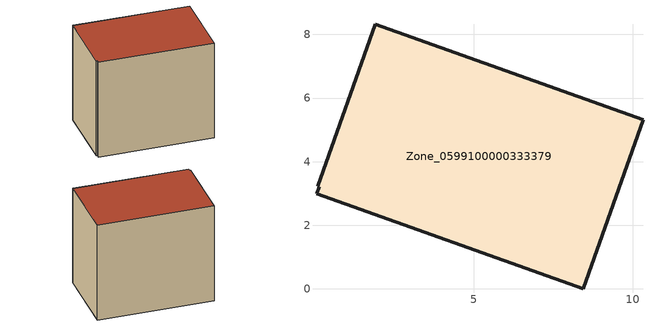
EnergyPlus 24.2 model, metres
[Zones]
Zone_0599100000333379
 floor ground (C_G): 10.32,5.31 8.44,0 0.04,2.98 0.13,3.2 0.08,3.22 1.89,8.32 z0.49
 wall outside (C_F): 10.32,5.31 1.89,8.32 0.08,3.22 0.13,3.2 0.04,2.98 8.44,0 10.32,5.31 z0.49:8.47
 roof outside (C_R): 8.44,0 10.32,5.31 1.89,8.32 0.08,3.22 0.13,3.2 0.04,2.98 z8.47
[BUILDING]
Pand.0599100000333379: North Axis=0; Terrain=City; Loads Convergence Tolerance Value=0.04; Temperature Convergence Tolerance Value=0.4; Solar Distribution=FullExterior; Maximum Number of Warmup Days=25; Minimum Number of Warmup Days=1
[Site:Location]
Rotterdam.The.Hague.AP_ZH_NLD Design_Conditions: Latitude=51.96; Longitude=4.45; Time Zone=1; Elevation=-4.5
[SITE:GROUNDTEMPERATURE:BUILDINGSURFACE]
18, 18, 18, 18, 18, 18, 18, 18, 18, 18, 18, 18
[MATERIAL] Thermal Absorptance=0.9; Solar Absorptance=0.7; Visible Absorptance=0.7
Name | Roughness | Thickness | Conductivity | Density | Specific Heat
G.TC.1975-1991 | MediumSmooth | 0.15 | 0.288461 | 540 | 1210
F.TC.1975-1991 | Rough | 0.3 | 0.230769 | 1920 | 840
R.TC.1975-1991 | MediumRough | 0.2 | 0.153846 | 1500 | 1000
[CONSTRUCTION]
C_G: G.TC.1975-1991
C_F: F.TC.1975-1991
C_R: R.TC.1975-1991
[ZONE]
Zone_0599100000333379: Type=1; Multiplier=1; Ceiling Height=Autocalculate; Volume=Autocalculate; Floor Area=autocalculate; Part of Total Floor Area=Yes
[ZONEINFILTRATION:DESIGNFLOWRATE]
Infil_Zone_0599100000333379: Zone or ZoneList or Space or SpaceList=Zone_0599100000333379; Schedule=AlwaysOn; Design Flow Rate Calculation Method=Flow/Area; Flow Rate per Floor Area=0.003; Constant Term Coefficient=1; Temperature Term Coefficient=0; Velocity Term Coefficient=0; Velocity Squared Term Coefficient=0
[HVACTEMPLATE:ZONE:IDEALLOADSAIRSYSTEM]
Zone_0599100000333379: Maximum Heating Supply Air Temperature=50; Minimum Cooling Supply Air Temperature=13; Maximum Heating Supply Air Humidity Ratio=0.0156; Minimum Cooling Supply Air Humidity Ratio=0.0077; Heating Limit=NoLimit; Cooling Limit=NoLimit; Dehumidification Control Type=ConstantSensibleHeatRatio; Cooling Sensible Heat Ratio=0.7; Dehumidification Setpoint=60; Humidification Control Type=None; Humidification Setpoint=30; Outdoor Air Method=None; Outdoor Air Flow Rate per Person=0.00944; Outdoor Air Flow Rate per Zone Floor Area=0; Outdoor Air Flow Rate per Zone=0; Demand Controlled Ventilation Type=None; Outdoor Air Economizer Type=NoEconomizer; Heat Recovery Type=None; Sensible Heat Recovery Effectiveness=0.7; Latent Heat Recovery Effectiveness=0.65
[ZONECONTROL:THERMOSTAT]
ThermostatControl_Zone_0599100000333379: Zone or ZoneList=Zone_0599100000333379; Control Type Schedule=DualSetpointControlType; Control 1=Thermostat_Zone_0599100000333379; Temperature Difference Between Cutout And Setpoint=0
[THERMOSTATSETPOINT:DUALSETPOINT]
Thermostat_Zone_0599100000333379: Heating Setpoint Temperature Schedule=HeatingSetpoint_Zone_0599100000333379; Cooling Setpoint Temperature Schedule=CoolingSetpoint_Zone_0599100000333379
[SCHEDULE:COMPACT]
HeatingSetpoint_Zone_0599100000333379: Through: 12/31, For: AllDays, Until: 24:00, 21
CoolingSetpoint_Zone_0599100000333379: Through: 12/31, For: AllDays, Until: 24:00, 24
DualSetpointControlType: Through: 12/31, For: AllDays, Until: 24:00, 4
AlwaysOn: Through: 12/31, For: AllDays, Until: 24:00, 1
